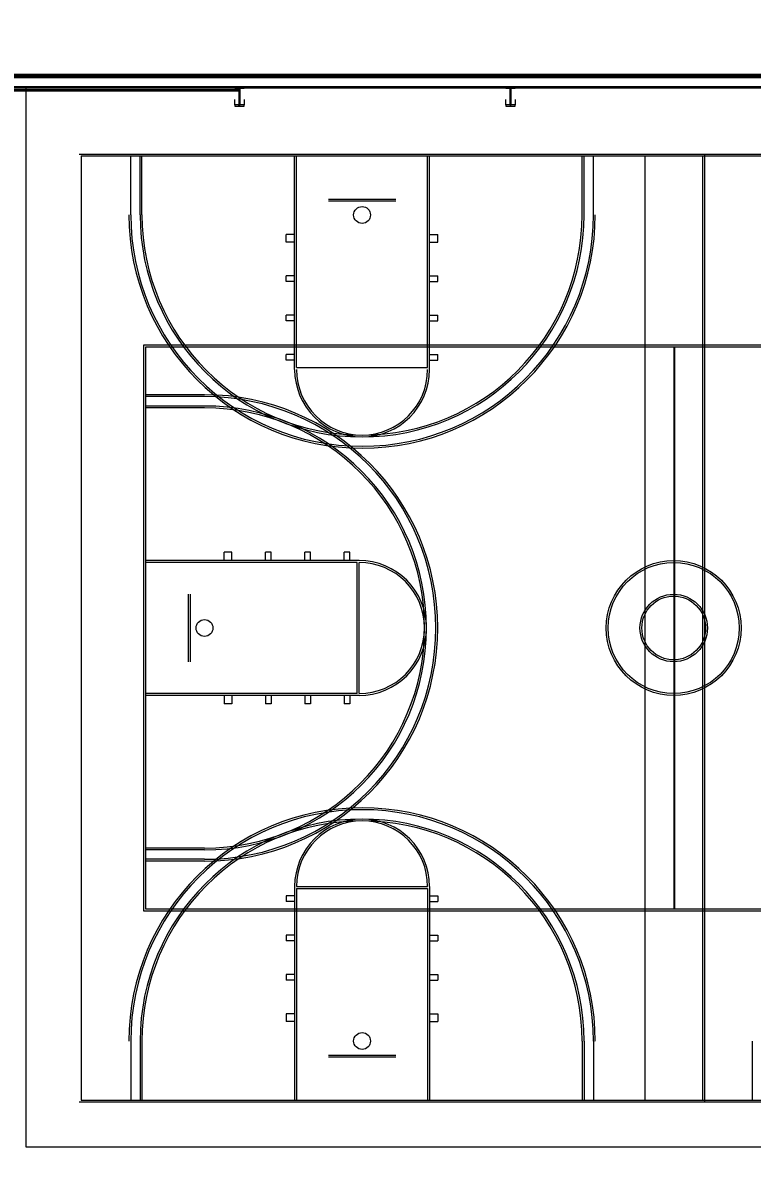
# Model space of a CAD drawing. Header units: inches. Extents: x 20001 to 27263, y -26025 to -18997.
# Drawn here: x 24592 to 25370, y -22286 to -21066 of the extents above; entities that cross this region are included whole.
import ezdxf

# ---------------------------------------------------------------- set-up
doc = ezdxf.new("R2010")
doc.units = ezdxf.units.IN
doc.header["$MEASUREMENT"] = 0
for name, color, linetype, lineweight in [('A-ANNO-DIMS', 211, 'Continuous', 9), ('A-ANNO-DIMS-256', 211, 'Continuous', 9), ('A-FLOR', 192, 'Continuous', 13), ('A-FLOR-OTLN', 90, 'Continuous', 13), ('A-WALL', 113, 'Continuous', 13), ('A-WALL-PATT', 111, 'Continuous', 25), ('S-BEAM', 12, 'Continuous', 13)]:
    doc.layers.add(name, color=color, linetype=linetype, lineweight=lineweight)
doc.styles.add('Arial_B', font='arialbd.ttf', dxfattribs={"height": 24.354149})
doc.dimstyles.new('OD_Dimension_-_1_4__Tol__1', dxfattribs={"dimscale": 12, "dimtxt": 24, "dimasz": 2.666667, "dimexe": 2, "dimexo": 1.333333, "dimgap": 1.333333, "dimtad": 1, "dimrnd": 0.25, "dimzin": 1, "dimdsep": 46, "dimlunit": 4, "dimtxsty": 'Arial_B', "dimblk1": 'OBLIQUE', "dimblk2": 'OBLIQUE', "dimsah": 1, "dimcen": 0.09, "dimdle": 2, "dimazin": 0, "dimtfac": 1, "dimtdec": 4, "dimtix": 1, "dimtmove": 0, "dimatfit": 3, "dimfxl": 1, "dimtvp": 1, "dimtfill": 1, "dimfrac": 2, "dimtolj": 1, "dimtzin": 0, "dimlwd": 13, "dimlwe": 13, "dimarcsym": 2})
pattern_1 = [(225, (24822.89, -22360.053), (25.342707, -25.342707), []), (225, (24822.89, -22398.453), (25.342707, -25.342707), [])]

# ---------------------------------------------------------------- blocks, each defined once
blk = doc.blocks.new('Girt_Z - 10_D-1732578-Site Plan - Phase 1')
at = {"layer": 'S-BEAM'}
for p, q in [((25927.1, -21124.3), (23076.2, -21124.3)), ((25927.1, -21124.9), (23076.2, -21124.9)), ((25927.1, -21124.9), (23076.2, -21124.9)), ((23076.2, -21134.3), (25927.1, -21134.3))]:
    blk.add_line(p, q, dxfattribs=at)
blk = doc.blocks.new('columns and girder2 - one-V24-Site Plan - Phase 1')
at = {"layer": 'S-BEAM', "lineweight": 9}
h = blk.add_hatch(dxfattribs=at)
h.set_pattern_fill('FP_19', color=256, style=0, pattern_type=2)
h.set_pattern_definition([(225, (25112.39, -22360.053), (25.342707, -25.342707), []), (225, (25112.39, -22398.453), (25.342707, -25.342707), [])])
h.paths.add_polyline_path([(0, -1.2), (-5, -1.2), (-5, -2), (5, -2), (5, -1.2)], flags=0)
h.paths.add_polyline_path([(-5, -17), (-5, -18.5), (5, -18.5), (5, -17)], flags=0)
h.paths.add_polyline_path([(-5, -1204.9), (-5, -1206.4), (5, -1206.4), (5, -1204.9)], flags=0)
h.paths.add_polyline_path([(5, -1224.3), (-5, -1224.3), (-5, -1225), (5, -1225)], flags=0)
at = {"layer": 'S-BEAM', "lineweight": 15}
for p, q in [((5, -1204.9), (-5, -1204.9)), ((-5, -1204.9), (-5, -1206.4)), ((-5, -1206.4), (5, -1206.4)), ((0.6, -1206.4), (-0.6, -1206.4)), ((-0.6, -1206.4), (-0.6, -1224.3)), ((0.6, -1224.3), (0.6, -1206.4)), ((5, -1206.4), (5, -1204.9)), ((5, -1224.3), (-5, -1224.3)), ((-5, -1224.3), (-5, -1225)), ((-0.6, -1224.3), (0.6, -1224.3)), ((5, -1225), (5, -1224.3))]:
    blk.add_line(p, q, dxfattribs=at)
at = {"layer": 'S-BEAM'}
for p, q in [((-5, -1211.9), (-5, -1206.4)), ((5, -1206.4), (5, -1211.9))]:
    blk.add_line(p, q, dxfattribs=at)
blk = doc.blocks.new('columns and girder2 - one-V25-Site Plan - Phase 1')
at = {"layer": 'S-BEAM', "lineweight": 9}
h = blk.add_hatch(dxfattribs=at)
h.set_pattern_fill('FP_20', color=256, style=0, pattern_type=2)
h.set_pattern_definition(pattern_1)
h.paths.add_polyline_path([(0, -1.2), (-5, -1.2), (-5, -2), (5, -2), (5, -1.2)], flags=0)
h.paths.add_polyline_path([(5, -17), (-5, -17), (-5, -18.5), (5, -18.5)], flags=0)
h.paths.add_polyline_path([(5, -1204.9), (-5, -1204.9), (-5, -1206.4), (5, -1206.4)], flags=0)
h.paths.add_polyline_path([(5, -1224.3), (-5, -1224.3), (-5, -1225), (5, -1225)], flags=0)
h = blk.add_hatch(dxfattribs=at)
h.set_pattern_fill('FP_20', color=256, style=0, pattern_type=2)
h.set_pattern_definition(pattern_1)
h.paths.add_polyline_path([(-0.6, -2), (-0.6, -17), (0.6, -17), (0.6, -5.7), (0.2, -5.6), (0.2, -5.6), (-0.2, -5.6), (-0.3, -5.4), (-0.2, -4.8), (-0.2, -4.8), (0, -4.7), (0.6, -4.7), (0.6, -2), (0, -2)], flags=0)
h.paths.add_polyline_path([(0.6, -1206.4), (-0.6, -1206.4), (-0.6, -1224.3), (0.6, -1224.3), (0.6, -1222.3), (-0.1, -1222.2), (-0.4, -1222), (-0.4, -1221.6), (-0.3, -1221.4), (-0.1, -1221.3), (0.6, -1221.3)], flags=0)
at = {"layer": 'S-BEAM', "lineweight": 15}
for p, q in [((5, -1204.9), (-5, -1204.9)), ((-5, -1204.9), (-5, -1206.4)), ((-5, -1206.4), (5, -1206.4)), ((0.6, -1206.4), (-0.6, -1206.4)), ((-0.6, -1206.4), (-0.6, -1224.3)), ((0.6, -1221.3), (0.6, -1206.4)), ((5, -1206.4), (5, -1204.9)), ((5, -1224.3), (-5, -1224.3)), ((-5, -1224.3), (-5, -1225)), ((-0.6, -1224.3), (0.6, -1224.3)), ((0.6, -1224.3), (0.6, -1222.3)), ((5, -1225), (5, -1224.3))]:
    blk.add_line(p, q, dxfattribs=at)
at = {"layer": 'S-BEAM'}
for p, q in [((-5, -1211.9), (-5, -1206.4)), ((5, -1206.4), (5, -1211.9))]:
    blk.add_line(p, q, dxfattribs=at)
blk = doc.blocks.new('Round Bar - 1_-1262143-Site Plan - Phase 1')
at = {"layer": 'S-BEAM'}
for p, q in [((24678.7, -21137.8), (24533.6, -21137.8)), ((24533.6, -21138.8), (24678.7, -21138.8))]:
    blk.add_line(p, q, dxfattribs=at)
for start_param, end_param in [(0, 3.141593), (3.141593, 6.283185)]:
    blk.add_ellipse((24533.6, -21138.3), major_axis=(0, 0.5), ratio=0.802206, start_param=start_param, end_param=end_param, dxfattribs=at)
blk = doc.blocks.new('Round Bar - 1_-1262172-Site Plan - Phase 1')
at = {"layer": 'S-BEAM'}
for p, q in [((24823, -21137.8), (24677.9, -21137.8)), ((24677.9, -21138.8), (24823, -21138.8))]:
    blk.add_line(p, q, dxfattribs=at)
for start_param, end_param in [(0, 3.141593), (3.141593, 6.283185)]:
    blk.add_ellipse((24823, -21138.3), major_axis=(0, 0.5), ratio=0.802206, start_param=start_param, end_param=end_param, dxfattribs=at)
blk = doc.blocks.new('DIMBLOCK77-Site Plan - Phase 1')
at = {"layer": 'A-ANNO-DIMS-256', "lineweight": 13}
for p, q in [((22058.1, -20883.6), (22058.1, -20384.3)), ((26281.4, -21112.4), (26281.4, -20384.3)), ((22058.1, -20408.3), (26281.4, -20408.3)), ((22058.1, -20408.3), (22058.1, -20883.6)), ((26281.4, -20408.3), (26281.4, -21112.4))]:
    blk.add_line(p, q, dxfattribs=at)
at = {"layer": 'A-ANNO-DIMS-256', "lineweight": 50}
for p, q in [((22058.1, -20408.3), (22074.1, -20392.3)), ((26281.4, -20408.3), (26297.4, -20392.3)), ((22058.1, -20408.3), (22042.1, -20424.3)), ((26281.4, -20408.3), (26265.4, -20424.3))]:
    blk.add_line(p, q, dxfattribs=at)
at = {"layer": 'A-ANNO-DIMS-256', "color": 0, "lineweight": 13, "insert": (24070.1, -20361.1), "char_height": 24.354, "width": 239.086, "attachment_point": 1, "line_spacing_factor": 0.938532, "style": 'Arial_B', "bg_fill": 3, "box_fill_scale": 1.25, "bg_fill_color": 0, "bg_fill_transparency": 0}
blk.add_mtext('351\' - 11 1/4"', dxfattribs=at)
blk = doc.blocks.new('_Oblique')
at = {"color": 0, "linetype": 'ByBlock', "lineweight": -2}
blk.add_line((-0.5, -0.5), (0.5, 0.5), dxfattribs=at)

msp = doc.modelspace()

# ---------------------------------------------------------------- hatches: boundary and pattern name
at = {"layer": 'A-WALL-PATT', "lineweight": 9}
h = msp.add_hatch(dxfattribs=at)
h.set_pattern_fill('FP_13', color=256, style=0, pattern_type=2)
h.set_pattern_definition([(0, (0, 0), (0, 32), []), (90, (0, 0), (-32, 2e-15), [])])
h.paths.add_polyline_path([(22782.39023, -21124.30281), (22847.76523, -21124.30281), (22847.76523, -21123.30281), (22782.39023, -21123.30281)], flags=0)
h.paths.add_polyline_path([(25980.26523, -21124.30281), (25981.01523, -21124.30281), (25981.01523, -21123.30281), (25968.76523, -21123.30281), (25968.76523, -21124.30281), (25974.40523, -21124.30281)], flags=0)
h.paths.add_polyline_path([(22919.76523, -21124.30281), (22928.76523, -21124.30281), (22928.76523, -21123.30281), (22919.76523, -21123.30281)], flags=0)
h.paths.add_polyline_path([(25852.38508, -21124.30281), (25932.76523, -21124.30281), (25932.76523, -21123.30281), (23072.76523, -21123.30281), (23072.76523, -21124.30281), (23393.89975, -21124.30281), (25424.82242, -21124.30281)], flags=0)

# ---------------------------------------------------------------- linework, layer by layer
at = {"layer": 'A-FLOR'}
for p, q in [((24594.85594, -21135.05281), (24594.85594, -21137.84699)), ((24594.85594, -21138.75863), (24594.85594, -22266.30281)), ((24594.85594, -22266.30281), (25980.82773, -22266.30281))]:
    msp.add_line(p, q, dxfattribs=at)
at = {"layer": 'A-FLOR-OTLN'}
for p, q in [((24651.8331, -21206.30281), (25921.39023, -21206.30281)), ((24653.8331, -21208.30281), (24653.8331, -22216.30281)), ((24653.8331, -21208.30281), (25919.39023, -21208.30281)), ((24706.8331, -21271.30281), (24706.8331, -21208.30281)), ((24716.8331, -21271.30281), (24716.8331, -21208.30281)), ((24718.8331, -21271.30281), (24718.8331, -21208.30281)), ((24881.8331, -21436.30281), (24881.8331, -21208.30281)), ((24883.8331, -21434.30281), (24883.8331, -21208.30281)), ((25023.8331, -21434.30281), (25023.8331, -21208.30281)), ((25025.8331, -21436.30281), (25025.8331, -21208.30281)), ((25188.8331, -21271.30281), (25188.8331, -21208.30281)), ((25190.8331, -21271.30281), (25190.8331, -21208.30281)), ((25200.8331, -21271.30281), (25200.8331, -21208.30281)), ((25255.8331, -21208.30281), (25255.8331, -22216.30281)), ((25317.39023, -21208.30281), (25317.39023, -22216.30281)), ((25319.39023, -21206.30281), (25319.39023, -22218.30281)), ((24917.8331, -21254.30281), (24989.8331, -21254.30281)), ((24917.8331, -21256.30281), (24989.8331, -21256.30281)), ((24881.8331, -21292.30281), (24872.8331, -21292.30281)), ((24872.8331, -21300.30281), (24872.8331, -21292.30281)), ((25025.8331, -21292.30281), (25034.8331, -21292.30281)), ((25034.8331, -21300.30281), (25034.8331, -21292.30281)), ((24881.8331, -21300.30281), (24872.8331, -21300.30281)), ((25025.8331, -21300.30281), (25034.8331, -21300.30281)), ((24881.8331, -21336.30281), (24872.8331, -21336.30281)), ((24872.8331, -21342.30281), (24872.8331, -21336.30281)), ((24881.8331, -21342.30281), (24872.8331, -21342.30281)), ((25025.8331, -21336.30281), (25034.8331, -21336.30281)), ((25025.8331, -21342.30281), (25034.8331, -21342.30281)), ((25034.8331, -21342.30281), (25034.8331, -21336.30281)), ((24881.8331, -21378.30281), (24872.8331, -21378.30281)), ((24872.8331, -21384.30281), (24872.8331, -21378.30281)), ((25025.8331, -21378.30281), (25034.8331, -21378.30281)), ((25034.8331, -21384.30281), (25034.8331, -21378.30281)), ((24881.8331, -21384.30281), (24872.8331, -21384.30281)), ((25025.8331, -21384.30281), (25034.8331, -21384.30281)), ((25852.61166, -21410.30281), (24720.61166, -21410.30281)), ((24720.61166, -21410.30281), (24720.61166, -22014.30281)), ((24722.61166, -21412.30281), (24722.61166, -22012.30281)), ((25850.61166, -21412.30281), (24722.61166, -21412.30281)), ((25286.61166, -21412.30281), (25286.61166, -22012.30281)), ((25287.61166, -21412.30281), (25287.61166, -22012.30281)), ((24881.8331, -21420.30281), (24872.8331, -21420.30281)), ((24872.8331, -21426.30281), (24872.8331, -21420.30281)), ((24881.8331, -21426.30281), (24872.8331, -21426.30281)), ((25025.8331, -21420.30281), (25034.8331, -21420.30281)), ((25025.8331, -21426.30281), (25034.8331, -21426.30281)), ((25034.8331, -21426.30281), (25034.8331, -21420.30281)), ((24883.8331, -21434.30281), (25023.8331, -21434.30281)), ((24785.61166, -21463.30281), (24722.61166, -21463.30281)), ((24785.61166, -21465.30281), (24722.61166, -21465.30281)), ((24785.61166, -21475.30281), (24722.61166, -21475.30281)), ((24785.61166, -21477.30281), (24722.61166, -21477.30281)), ((24806.61166, -21640.30281), (24806.61166, -21631.30281)), ((24814.61166, -21631.30281), (24806.61166, -21631.30281)), ((24814.61166, -21640.30281), (24814.61166, -21631.30281)), ((24850.61166, -21640.30281), (24850.61166, -21631.30281)), ((24856.61166, -21631.30281), (24850.61166, -21631.30281)), ((24856.61166, -21640.30281), (24856.61166, -21631.30281)), ((24892.61166, -21640.30281), (24892.61166, -21631.30281)), ((24898.61166, -21631.30281), (24892.61166, -21631.30281)), ((24898.61166, -21640.30281), (24898.61166, -21631.30281)), ((24934.61166, -21640.30281), (24934.61166, -21631.30281)), ((24940.61166, -21631.30281), (24934.61166, -21631.30281)), ((24940.61166, -21640.30281), (24940.61166, -21631.30281)), ((24950.61166, -21640.30281), (24722.61166, -21640.30281)), ((24948.61166, -21642.30281), (24722.61166, -21642.30281)), ((24948.61166, -21782.30281), (24948.61166, -21642.30281)), ((24950.61166, -21782.30281), (24950.61166, -21642.30281)), ((24768.61166, -21748.30281), (24768.61166, -21676.30281)), ((24770.61166, -21748.30281), (24770.61166, -21676.30281)), ((24948.61166, -21782.30281), (24722.61166, -21782.30281)), ((24950.61166, -21784.30281), (24722.61166, -21784.30281)), ((24806.61166, -21784.30281), (24806.61166, -21793.30281)), ((24814.61166, -21793.30281), (24806.61166, -21793.30281)), ((24814.61166, -21784.30281), (24814.61166, -21793.30281)), ((24850.61166, -21784.30281), (24850.61166, -21793.30281)), ((24856.61166, -21793.30281), (24850.61166, -21793.30281)), ((24856.61166, -21784.30281), (24856.61166, -21793.30281)), ((24892.61166, -21784.30281), (24892.61166, -21793.30281)), ((24898.61166, -21793.30281), (24892.61166, -21793.30281)), ((24898.61166, -21784.30281), (24898.61166, -21793.30281)), ((24934.61166, -21784.30281), (24934.61166, -21793.30281)), ((24940.61166, -21793.30281), (24934.61166, -21793.30281)), ((24940.61166, -21784.30281), (24940.61166, -21793.30281)), ((24785.61166, -21947.30281), (24722.61166, -21947.30281)), ((24785.61166, -21949.30281), (24722.61166, -21949.30281)), ((24785.61166, -21959.30281), (24722.61166, -21959.30281)), ((24785.61166, -21961.30281), (24722.61166, -21961.30281)), ((24881.8331, -21988.30281), (24881.8331, -22216.30281)), ((24883.8331, -21988.30281), (25023.8331, -21988.30281)), ((24883.8331, -21990.30281), (25023.8331, -21990.30281)), ((24883.8331, -21990.30281), (24883.8331, -22216.30281)), ((25023.8331, -21990.30281), (25023.8331, -22216.30281)), ((25025.8331, -21988.30281), (25025.8331, -22216.30281)), ((24872.8331, -21998.30281), (24872.8331, -22004.30281)), ((24881.8331, -21998.30281), (24872.8331, -21998.30281)), ((25025.8331, -21998.30281), (25034.8331, -21998.30281)), ((25034.8331, -21998.30281), (25034.8331, -22004.30281)), ((24720.61166, -22014.30281), (25852.61166, -22014.30281)), ((24722.61166, -22012.30281), (25850.61166, -22012.30281)), ((24881.8331, -22004.30281), (24872.8331, -22004.30281)), ((25025.8331, -22004.30281), (25034.8331, -22004.30281)), ((24872.8331, -22040.30281), (24872.8331, -22046.30281)), ((24881.8331, -22040.30281), (24872.8331, -22040.30281)), ((24881.8331, -22046.30281), (24872.8331, -22046.30281)), ((25025.8331, -22040.30281), (25034.8331, -22040.30281)), ((25025.8331, -22046.30281), (25034.8331, -22046.30281)), ((25034.8331, -22040.30281), (25034.8331, -22046.30281)), ((24872.8331, -22082.30281), (24872.8331, -22088.30281)), ((24881.8331, -22082.30281), (24872.8331, -22082.30281)), ((24881.8331, -22088.30281), (24872.8331, -22088.30281)), ((25025.8331, -22082.30281), (25034.8331, -22082.30281)), ((25025.8331, -22088.30281), (25034.8331, -22088.30281)), ((25034.8331, -22082.30281), (25034.8331, -22088.30281)), ((24872.8331, -22124.30281), (24872.8331, -22132.30281)), ((24881.8331, -22124.30281), (24872.8331, -22124.30281)), ((25025.8331, -22124.30281), (25034.8331, -22124.30281)), ((25034.8331, -22124.30281), (25034.8331, -22132.30281)), ((24881.8331, -22132.30281), (24872.8331, -22132.30281)), ((25025.8331, -22132.30281), (25034.8331, -22132.30281)), ((24706.8331, -22153.30281), (24706.8331, -22216.30281)), ((24716.8331, -22153.30281), (24716.8331, -22216.30281)), ((24718.8331, -22153.30281), (24718.8331, -22216.30281)), ((25188.8331, -22153.30281), (25188.8331, -22216.30281)), ((25190.8331, -22153.30281), (25190.8331, -22216.30281)), ((25200.8331, -22153.30281), (25200.8331, -22216.30281)), ((25370.39023, -22153.30281), (25370.39023, -22216.30281)), ((24917.8331, -22168.30281), (24989.8331, -22168.30281)), ((24917.8331, -22170.30281), (24989.8331, -22170.30281)), ((24651.8331, -22218.30281), (25921.39023, -22218.30281)), ((24653.8331, -22216.30281), (25919.39023, -22216.30281))]:
    msp.add_line(p, q, dxfattribs=at)
for centre, radius in [((24953.8331, -21271.30281), 9), ((25286.61166, -21712.30281), 72), ((25286.61166, -21712.30281), 70), ((25286.61166, -21712.30281), 36), ((25286.61166, -21712.30281), 34), ((24785.61166, -21712.30281), 9), ((24953.8331, -22153.30281), 9)]:
    msp.add_circle(centre, radius, dxfattribs=at)
for centre, radius, start, end in [((24953.8331, -21271.30281), 249, 180, 270), ((24953.8331, -21271.30281), 247, 180, 270), ((24953.8331, -21271.30281), 237, 180, 270), ((24953.8331, -21271.30281), 235, 180, 270), ((24953.8331, -21271.30281), 247, 270, 0), ((24953.8331, -21271.30281), 249, 270, 0), ((24953.8331, -21271.30281), 235, 270, 0), ((24953.8331, -21271.30281), 237, 270, 0), ((24953.8331, -21436.30281), 72, 180, 0), ((24953.8331, -21436.30281), 70, 180, 0), ((24785.61166, -21712.30281), 249, 0, 90), ((24785.61166, -21712.30281), 247, 0, 90), ((24785.61166, -21712.30281), 237, 0, 90), ((24785.61166, -21712.30281), 235, 0, 90), ((24950.61166, -21712.30281), 72, 270, 90), ((24950.61166, -21712.30281), 70, 270, 90), ((24785.61166, -21712.30281), 247, 270, 0), ((24785.61166, -21712.30281), 249, 270, 0), ((24785.61166, -21712.30281), 235, 270, 0), ((24785.61166, -21712.30281), 237, 270, 0), ((24953.8331, -22153.30281), 249, 90, 180), ((24953.8331, -22153.30281), 249, 360, 90), ((24953.8331, -22153.30281), 247, 90, 180), ((24953.8331, -22153.30281), 237, 90, 180), ((24953.8331, -21988.30281), 72, 0, 180), ((24953.8331, -22153.30281), 247, 360, 90), ((24953.8331, -22153.30281), 237, 0, 90), ((24953.8331, -22153.30281), 235, 90, 180), ((24953.8331, -21988.30281), 70, 0, 180), ((24953.8331, -22153.30281), 235, 0, 90)]:
    msp.add_arc(centre, radius, start, end, dxfattribs=at)
at = {"layer": 'A-WALL', "lineweight": 25}
for p, q in [((25932.76523, -21121.80281), (23072.76523, -21121.80281)), ((23072.76523, -21135.05281), (25932.76523, -21135.05281))]:
    msp.add_line(p, q, dxfattribs=at)
at = {"layer": 'A-WALL', "lineweight": 9}
msp.add_line((25932.76523, -21123.30281), (23072.76523, -21123.30281), dxfattribs=at)

# ---------------------------------------------------------------- block references
at = {"layer": 'S-BEAM'}
for name in ['Girt_Z - 10_D-1732578-Site Plan - Phase 1', 'Round Bar - 1_-1262143-Site Plan - Phase 1', 'Round Bar - 1_-1262172-Site Plan - Phase 1']:
    msp.add_blockref(name, (0, 0), dxfattribs=at)
at = {"layer": 'S-BEAM', "rotation": 180}
for name, p in [('columns and girder2 - one-V25-Site Plan - Phase 1', (24822.89023, -22360.05281)), ('columns and girder2 - one-V24-Site Plan - Phase 1', (25112.39023, -22360.05281))]:
    msp.add_blockref(name, p, dxfattribs=at)

# ---------------------------------------------------------------- next in the draw order: dimensions: what is measured, and where the dimension line sits
at = {"layer": 'A-ANNO-DIMS', "lineweight": 13}
dim = msp.add_linear_dim(base=(26281.39023, -20408.34816), p1=(22058.14023, -20899.55281), p2=(26281.39023, -21128.42781), dimstyle='OD_Dimension_-_1_4__Tol__1', override={"dimpost": '<>', "dimfxl": 4229.447284}, dxfattribs=at)
dim.commit()
dim.dimension.update_dxf_attribs({"geometry": 'DIMBLOCK77-Site Plan - Phase 1', "text_midpoint": (24169.76523, -20379.75576)})

doc.saveas('drawing.dxf')
